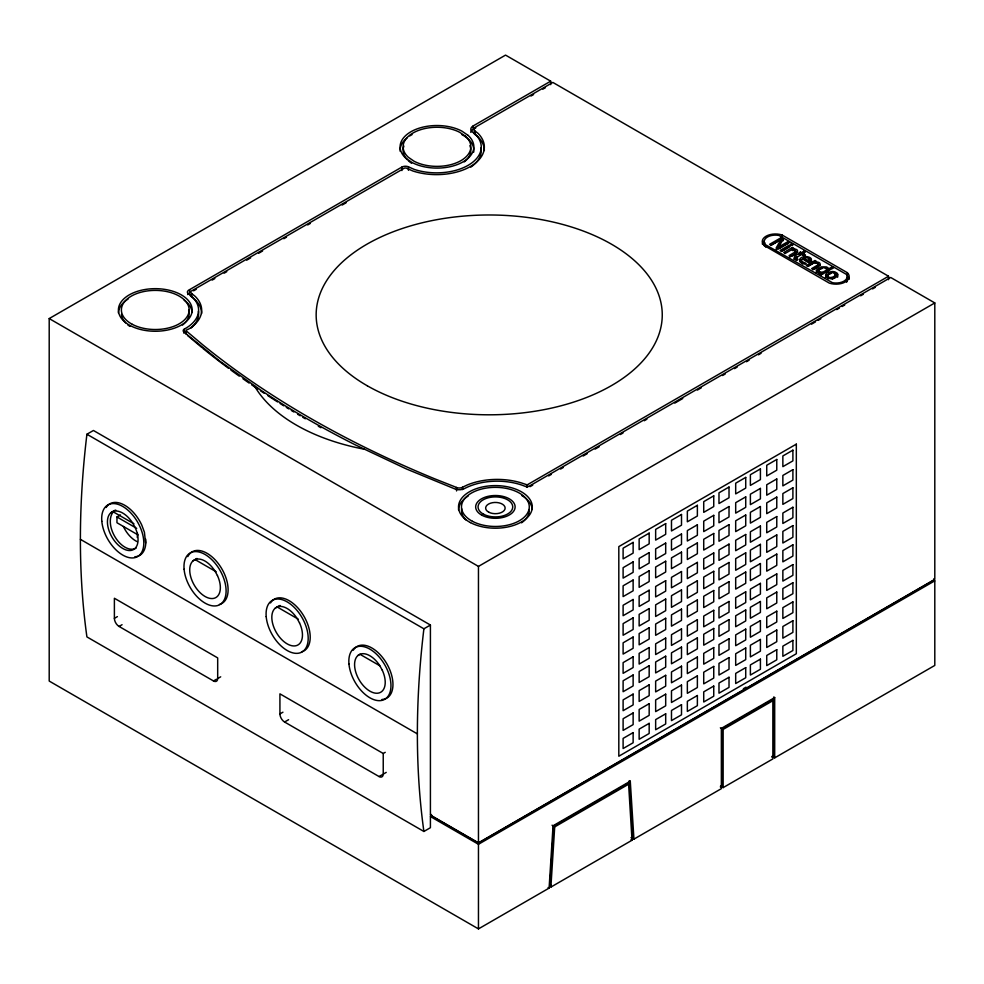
<?xml version="1.0" encoding="UTF-8"?>
<svg xmlns="http://www.w3.org/2000/svg" width="984" height="984" viewBox="0 0 984 984"><rect width="100%" height="100%" fill="white"/><g stroke="black" fill="none" stroke-linecap="round" stroke-linejoin="round"><path stroke-width="1.48" d="M145.607 543.106L144.414 532.233L141.794 525.136A29.791 17.195 60 0 0 106.112 507.535M137.28 537.448L137.502 533.131M550.696 84.649L550.696 81.18L505.542 55.104L49.2 318.57L49.2 681.063L478.458 928.896L549.097 888.109L553.045 825.785L630.277 781.198L633.942 839.131L721.358 788.651L721.358 728.381L774.691 697.582L774.691 757.864L772.046 756.327M550.019 884.358L553.697 826.314L627.607 783.633L628.604 784.223L632.023 840.238L551.028 887.002L550.019 886.424L550.019 884.358L551.028 884.936L551.028 887.002M551.028 884.936L554.705 826.892L628.604 784.223M801.529 261.928L802.723 264.056M837.544 277.242L837.741 276.59A4.834 2.792 0 0 0 836.88 274.807L835.219 273.835A4.895 2.829 0 0 0 834.247 273.54M776.118 249.924L780.976 241.215L781.136 237.661L783.313 238.928L783.313 240.723L781.136 239.469L770.853 245.41M781.136 237.661L769.562 244.34L771.001 245.176L780.976 239.407L776.118 248.116L777.84 249.112L789.414 242.433L787.975 241.609L787.975 243.417L778.811 248.706L778.811 246.898L783.313 238.928M809.561 261.928L809.451 260.317M799.561 261.596L801.591 259.678L804.912 258.485M793.94 259.186L805.306 252.076L803.842 251.227L801.345 252.667L800.361 252.101L799.156 252.802L800.14 253.368L800.14 255.176L799.156 254.61L800.361 253.909L801.345 254.475L801.345 252.667M819.131 271.35L818.504 272.137A2.263 1.304 0 0 0 818.811 273.195M114.242 510.794C109.814 515.038 109.704 521.766 111.02 527.375A21.673 12.964 61.9 0 0 136.161 548.039M827.888 276.467L827.286 277.746L828.233 278.841M796.474 259.001L795.921 259.727L796.671 260.514M186.456 333.773C186.382 336.466 185.041 328.422 188.301 329.296A47.576 27.466 0 0 0 195.238 296.418L191.044 293.023A2.263 1.304 0 0 1 191.13 291.202L404.227 168.239A1.931 1.119 0 0 1 406.404 168.166L412.702 170.933A47.749 27.564 0 0 0 470.352 166.554A47.749 27.564 0 0 0 477.941 133.27L474.546 130.688A4.981 2.878 0 0 1 474.915 127.44L552.848 82.422L888.54 276.233L888.54 279.702M808.676 262.605L808.676 260.797C812.366 258.435 805.822 256.406 804.088 258.14L804.088 259.948M888.54 276.233L527.203 484.854L521.422 482.935A51.119 29.52 0 0 0 467.277 484.977L461.963 487.498A4.502 2.595 0 0 1 457.093 487.67L434.854 478.876A983.348 567.731 0 0 1 203.012 345.027L186.505 331.128M797.471 256.59C792.858 258.017 800.582 259.173 796.892 260.034C790.595 258.841 796.609 253.761 800.14 253.368M774.691 757.864L934.8 665.43L934.8 580.818L933.791 580.24L478.458 843.128L431.423 815.97L430.414 816.548L430.414 827.704L423.895 831.468L86.912 636.906A839.955 484.952 -60 0 1 86.912 434.239L93.431 430.475L430.414 625.037L430.414 815.084L478.458 842.821L934.8 579.355L934.8 302.937L890.692 277.476L529.626 485.924A3.358 1.943 0 0 1 525.05 486.305A48.068 27.749 0 0 0 464.448 488.593A7.552 4.354 0 0 1 454.854 488.925L406.478 468.999L355.31 444.866A986.399 569.49 0 0 1 261.916 390.943L220.121 361.399L183.947 332.088A4.268 2.46 0 0 1 184.586 328.865L186.099 328.078A44.526 25.707 0 0 0 189.395 294.548A5.326 3.075 0 0 1 189.629 289.628L401.89 167.083A4.994 2.878 0 0 1 408.458 166.837L414.239 169.396A44.674 25.793 0 0 0 468.175 165.3A44.674 25.793 0 0 0 475.272 134.156L472.468 132.053A8.044 4.637 0 0 1 473.156 125.94L550.696 81.18M193.614 290.809L196.271 289.284M212.187 280.083L214.844 278.558M224.131 273.195L226.775 271.658M246.677 260.17L250.662 257.87M258.62 253.282L262.593 250.982M283.822 238.731L286.479 237.193M307.697 224.942L310.354 223.405M342.198 205.029L346.171 202.729M470.819 132.397A8.044 4.637 0 0 1 473.156 129.421L475.789 127.895M530.979 96.026L533.611 94.513M542.811 89.2L545.431 87.687M110.835 512.762L112.84 511.606A21.673 12.509 60 0 1 115.743 510.093M138.018 534.902L116.961 522.738L116.961 516.957L120.478 514.927M193.135 560.782L195.139 559.613A21.673 12.509 60 0 1 196.997 558.469M216.505 679.231L213.503 680.965L119.052 626.439A6.605 3.813 60 0 1 114.39 618.358L117.391 616.624M119.052 626.439L122.065 624.705M778.811 246.898L787.975 241.609M788.774 245.41L780.103 250.416L781.567 251.264L790.238 246.258L788.774 245.41L788.774 247.218L781.345 251.51M791.64 243.638L790.127 244.512L791.788 245.471L793.313 244.598L791.64 243.638L791.64 245.447M784.949 253.589L792.378 249.296L793.842 250.145L792.883 250.699L792.883 248.891L793.842 248.337L792.378 247.488L783.707 252.507L785.171 253.343M789.07 257.402L795.06 253.872L795.404 252.421M814.949 260.526L806.277 265.532L807.729 266.381L814.211 262.63L816.105 262.851A3.518 2.03 0 0 1 817.962 263.638L817.63 265.102L811.628 268.632L813.091 269.468C818.922 268.386 824.309 261.892 815.453 261.916L816.413 261.363L814.949 260.526L814.949 262.322L808.75 265.901M812.87 269.714L818.221 265.729M820.361 275.471L820.361 273.663L821.246 273.158L821.246 274.966M822.476 272.445L827.482 269.555C825.391 266.32 820.447 267.66 818.504 270.329A2.263 1.304 0 0 0 818.811 271.387L822.476 272.445L822.476 274.253L821.554 274.179M825.404 268.46L826.326 268.718A5.572 3.223 0 0 1 828.688 270.661L828.688 268.866L832.452 266.689L833.915 267.537L821.824 274.511L820.361 273.663M275.225 608.173L277.23 607.005A21.673 12.509 60 0 1 280.132 605.504M530.068 486.662L532.725 485.124M548.666 475.924L551.311 474.399M560.609 469.036L563.266 467.498M583.18 455.998L587.165 453.698M595.123 449.098L599.108 446.798M620.351 434.534L623.007 433.009M644.249 420.746L646.906 419.209M674.79 403.108L682.748 398.508M697.361 390.082L701.334 387.782M722.576 375.519L725.233 373.981M734.531 368.619L737.188 367.081M746.475 361.718L749.131 360.181M758.43 354.818L761.087 353.293M811.529 324.166L815.515 321.866M818.171 320.329L820.828 318.791M836.757 309.591L839.413 308.066M842.07 306.528L844.727 305.003M860.656 295.803L863.312 294.265M872.599 288.902L875.256 287.365M213.503 680.965A5.916 3.419 60 0 0 217.685 678.554L220.699 676.82M49.2 318.57L478.458 566.403L934.8 302.937M357.992 655.467L359.996 654.311L379.75 665.713M86.912 434.239L423.895 628.801L430.414 625.037M382.05 774.802L379.037 776.536L284.585 722.01A6.605 3.813 60 0 1 279.923 713.929L282.937 712.195M284.585 722.01L288.607 719.698M279.923 713.929L279.923 693.843L383.231 753.486L385.236 752.317M379.037 776.536A5.916 3.419 60 0 0 383.231 774.125L386.232 772.391M430.414 815.084L431.423 814.506L431.423 815.97M743.412 688.702L746.069 687.164M430.414 816.548L478.458 844.284L934.8 580.818M720.362 786.917L722.145 785.884L722.145 728.836L771.911 700.104L772.907 700.682L772.907 758.898L723.142 787.618L720.509 786.105M722.145 728.836L723.142 729.415L772.907 700.682M771.911 757.151L773.695 756.13L773.695 697.004L774.691 697.582M633.942 839.131L632.933 838.553L631.015 839.659L632.023 840.238M183.664 333.035A4.268 2.46 0 0 1 184.586 332.346L186.099 331.547M832.292 279.038L835.797 276.479A2.78 1.599 0 0 0 835.354 275.335L834.875 275.003M830.976 273.454L826.72 275.299L825.379 277.845M822.23 268.423L818.823 269.653L816.351 272.101A3.936 2.276 0 0 0 816.511 273.183M821.246 273.158L816.917 271.879A3.936 2.276 0 0 1 816.351 270.293L821.086 266.873L826.326 266.91A5.572 3.223 0 0 1 828.688 268.866M792.883 248.891C801.751 248.854 796.351 255.36 790.521 256.443L789.07 255.594L795.06 252.064L795.404 250.612A3.518 2.03 0 0 0 793.534 249.825L791.64 249.604M795.06 250.932L797.655 252.31M817.63 263.958L820.213 265.336M820.681 274.032L819.266 273.515M808.294 258.571L810.939 259.801L811.788 261.338M847.335 272.679A13.173 7.601 0 0 1 845.33 281.941A13.173 7.601 0 0 1 829.291 283.109L764.101 245.471A13.173 7.601 0 0 1 766.106 236.197A13.173 7.601 0 0 1 782.145 235.041L847.335 272.679L847.335 276.16A13.173 7.601 0 0 1 849.13 279.308M801.591 254.216L804.285 255.766L805.502 255.065L802.809 253.515L802.809 255.323M814.949 262.322L816.413 263.171M804.088 258.14L808.676 260.797M805.244 260.612L807.532 261.941M765.712 244.819L832.525 282.728A11.218 6.482 0 0 0 843.952 281.153A11.218 6.482 0 0 0 846.683 274.548L778.91 235.422A11.218 6.482 0 0 0 767.483 236.996A11.218 6.482 0 0 0 764.752 243.589L765.712 247.132M720.362 727.803L721.358 728.381M630.277 781.198L629.268 780.62L632.933 838.553M112.84 511.606L133.922 523.771M195.139 559.613L216.209 571.79M277.23 607.005L298.312 619.182M116.961 516.957L136.702 528.359M631.015 837.593L632.023 838.171M80.38 539.33L417.376 733.892M552.049 825.207L553.045 825.785M553.697 826.314L554.705 826.892M548.088 887.531L549.097 888.109M187.612 335.532L201.905 347.573M826.867 270.588L827.482 271.363L827.482 269.555M933.791 578.777L933.791 580.24M832.452 266.689L832.452 268.497M803.842 251.227L803.842 253.036M800.361 252.101L800.361 253.909M792.378 247.488L792.378 249.296M782.145 235.041L782.145 237.353M723.142 729.415L723.142 787.618M527.412 484.718L527.412 487.031M526.661 484.817L526.661 487.129M478.458 566.403L478.458 843.128M478.458 844.284L478.458 928.896M473.156 125.94L473.156 129.421M462.505 487.24L462.505 489.552M456.539 487.461L456.539 490.942M408.458 166.837L408.458 170.306M401.89 167.083L401.89 170.564M383.231 753.486L383.231 774.125M217.685 678.554L217.685 657.902L114.39 598.26L114.39 618.358M191.72 293.392L191.72 296.873L195.238 299.899A47.576 27.466 0 0 1 201.658 313.465M189.629 289.628L189.629 293.109A5.326 3.075 0 0 0 187.686 294.597M184.586 328.865L184.586 332.346M423.895 831.468A839.955 484.952 -60 0 1 423.895 628.801M400.131 151.216A36.875 21.291 0 0 1 407.339 137.625M409.787 135.903A36.875 21.291 0 0 1 412.062 134.599M461.89 134.587A36.875 21.291 0 0 1 473.71 152.151M469.885 145.632A33.886 19.557 0 0 1 464.214 161.93M411.607 163.246A33.886 19.557 0 0 1 408.397 160.798M407.278 159.703A33.886 19.557 0 0 1 403.895 146.05M118.412 312.974A36.875 21.291 0 0 1 128.092 299.05M184.143 300.182A36.875 21.291 0 0 1 192.126 312.506M188.645 310.034A33.886 19.557 0 0 1 182.507 325.064M129.913 326.393A33.886 19.557 0 0 1 127.686 324.781M125.583 322.838A33.886 19.557 0 0 1 121.438 314.277M458.519 509.921A36.875 21.291 0 0 1 468.199 495.998M521.692 495.456A36.875 21.291 0 0 1 532.233 509.454M529.244 509.527A33.886 19.557 0 0 1 521.52 522.836M465.69 519.798A33.886 19.557 0 0 1 461.644 508.679M364.178 449.196A172.569 99.63 0 0 1 254.413 385.826M320.944 427.708A983.348 567.731 0 0 1 318.312 426.232M305.323 418.79A983.348 567.731 0 0 1 302.764 417.29M300.206 415.777A983.348 567.731 0 0 1 297.648 414.264M293.847 411.976A983.348 567.731 0 0 1 291.325 410.451M288.804 408.913A983.348 567.731 0 0 1 286.307 407.376M283.81 405.826A983.348 567.731 0 0 1 280.083 403.502M277.611 401.939A983.348 567.731 0 0 1 267.832 395.642M264.204 393.268A983.348 567.731 0 0 1 260.391 390.734M257.87 389.037A983.348 567.731 0 0 1 251.597 384.769M249.112 383.059A983.348 567.731 0 0 1 242.95 378.742M239.284 376.134A983.348 567.731 0 0 1 230.834 370.009M228.448 368.237A983.348 567.731 0 0 1 203.012 348.496M191.044 296.504A2.263 1.304 0 0 1 191.13 294.671M484.337 150.527A47.749 27.564 0 0 0 477.941 136.751L474.94 134.488L474.94 131.02A4.981 2.878 0 0 0 473.931 133.197M474.546 134.168A4.981 2.878 0 0 1 474.276 133.861M481.016 147.846A44.674 25.793 0 0 1 470.795 167.12M198.411 311.264A44.526 25.707 0 0 1 190.933 328.115M145.706 539.146A29.791 17.195 60 0 1 134.808 556.784M762.342 244.106A13.173 7.601 0 0 1 764.285 240.982M764.248 245.668A11.218 6.482 0 0 1 764.851 242.863M846.683 278.029A11.218 6.482 0 0 1 846.584 282.236M353.256 650.239A29.791 17.195 60 0 1 386.687 663.536A29.791 17.195 60 0 1 381.964 699.489M270.502 602.946A29.791 17.195 60 0 1 302.924 614.569A29.791 17.195 60 0 1 301.534 651.839M187.796 556.624A29.791 17.195 60 0 1 220.293 566.366A29.791 17.195 60 0 1 219.432 604.447M137.391 541.754A21.673 12.509 60 0 1 123.394 526.489M827.31 275.532C828.307 279.21 834.481 277.328 835.797 274.684A2.78 1.599 0 0 0 835.354 273.54L834.284 272.912A2.792 1.611 0 0 0 832.292 272.654L829.168 273.749L827.31 275.532M799.561 259.788L800.558 262.384L805.158 264.278C809.82 262.999 797.003 262.101 802.969 258.792L808.983 262.261C817.36 257.402 801.554 253.663 799.561 259.788M837.741 274.782C833.35 284.351 816.462 273.958 832.107 271.535A4.895 2.829 0 0 1 835.219 272.039L836.892 272.998A4.834 2.792 0 0 1 837.741 274.782M796.327 444.128L618.813 546.612L618.813 756.229L796.327 653.745L796.327 444.128M633.13 542.393L623.106 548.186L623.106 558.887L633.13 553.106L633.13 542.393M649.169 533.131L639.145 538.924L639.145 549.638L649.169 543.844L649.169 533.131M665.688 523.599L655.651 529.392L655.651 540.105L665.688 534.312L665.688 523.599M681.506 514.472L671.482 520.253L671.482 530.966L681.506 525.173L681.506 514.472M697.373 505.309L687.349 511.102L687.349 521.803L697.373 516.01L697.373 505.309M713.744 495.85L703.72 501.643L703.72 512.356L713.744 506.563L713.744 495.85M729.021 487.043L718.984 492.824L718.984 503.537L729.021 497.744L729.021 487.043M745.724 477.4L735.688 483.181L735.688 493.894L745.724 488.101L745.724 477.4M760.411 468.913L750.386 474.706L750.386 485.407L760.411 479.614L760.411 468.913M776.77 459.466L766.733 465.26L766.733 475.973L776.77 470.18L776.77 459.466M792.895 450.155L782.858 455.949L782.858 466.662L792.895 460.869L792.895 450.155M633.13 561.889L623.106 567.682L623.106 578.125L633.13 572.331L633.13 561.889M649.169 552.627L639.145 558.42L639.145 568.863L649.169 563.069L649.169 552.627M665.688 543.094L655.651 548.888L655.651 559.33L665.688 553.537L665.688 543.094M681.506 533.968L671.482 539.749L671.482 550.191L681.506 544.398L681.506 533.968M697.373 524.804L687.349 530.597L687.349 541.028L697.373 535.247L697.373 524.804M713.744 515.345L703.72 521.139L703.72 531.581L713.744 525.788L713.744 515.345M729.021 506.539L718.984 512.32L718.984 522.762L729.021 516.969L729.021 506.539M745.724 496.895L735.688 502.676L735.688 513.119L745.724 507.326L745.724 496.895M760.411 488.408L750.386 494.202L750.386 504.632L760.411 498.851L760.411 488.408M776.77 478.962L766.733 484.755L766.733 495.198L776.77 489.405L776.77 478.962M792.895 469.651L782.858 475.444L782.858 485.887L792.895 480.094L792.895 469.651M633.13 580.019L623.106 585.812L623.106 596.599L633.13 590.806L633.13 580.019M649.169 570.757L639.145 576.55L639.145 587.337L649.169 581.544L649.169 570.757M665.688 561.224L655.651 567.018L655.651 577.805L665.688 572.011L665.688 561.224M681.506 552.086L671.482 557.879L671.482 568.666L681.506 562.873L681.506 552.086M697.373 542.934L687.349 548.715L687.349 559.515L697.373 553.721L697.373 542.934M713.744 533.476L703.72 539.269L703.72 550.056L713.744 544.263L713.744 533.476M729.021 524.657L718.984 530.45L718.984 541.237L729.021 535.444L729.021 524.657M745.724 515.013L735.688 520.807L735.688 531.594L745.724 525.8L745.724 515.013M760.411 506.539L750.386 512.32L750.386 523.119L760.411 517.326L760.411 506.539M776.77 497.092L766.733 502.886L766.733 513.673L776.77 507.879L776.77 497.092M792.895 487.781L782.858 493.574L782.858 504.362L792.895 498.568L792.895 487.781M633.13 599.477L623.106 605.271L623.106 615.701L633.13 609.908L633.13 599.477M649.169 590.228L639.145 596.009L639.145 606.439L649.169 600.658L649.169 590.228M665.688 580.695L655.651 586.476L655.651 596.907L665.688 591.126L665.688 580.695M681.506 571.556L671.482 577.35L671.482 587.78L681.506 581.987L681.506 571.556M697.373 562.393L687.349 568.186L687.349 578.617L697.373 572.823L697.373 562.393M713.744 552.947L703.72 558.74L703.72 569.17L713.744 563.377L713.744 552.947M729.021 544.127L718.984 549.921L718.984 560.351L729.021 554.558L729.021 544.127M745.724 534.484L735.688 540.278L735.688 550.708L745.724 544.915L745.724 534.484M760.411 525.997L750.386 531.791L750.386 542.221L760.411 536.428L760.411 525.997M776.77 516.563L766.733 522.344L766.733 532.774L776.77 526.993L776.77 516.563M792.895 507.252L782.858 513.033L782.858 523.463L792.895 517.682L792.895 507.252M633.13 617.841L623.106 623.635L623.106 635.246L633.13 629.465L633.13 617.841M649.169 608.579L639.145 614.373L639.145 625.984L649.169 620.203L649.169 608.579M665.688 599.047L655.651 604.84L655.651 616.464L665.688 610.67L665.688 599.047M681.506 589.92L671.482 595.701L671.482 607.325L681.506 601.532L681.506 589.92M697.373 580.757L687.349 586.55L687.349 598.161L697.373 592.368L697.373 580.757M713.744 571.31L703.72 577.091L703.72 588.715L713.744 582.922L713.744 571.31M729.021 562.491L718.984 568.272L718.984 579.896L729.021 574.102L729.021 562.491M745.724 552.848L735.688 558.629L735.688 570.253L745.724 564.459L745.724 552.848M760.411 544.361L750.386 550.154L750.386 561.766L760.411 555.972L760.411 544.361M776.77 534.915L766.733 540.708L766.733 552.319L776.77 546.538L776.77 534.915M792.895 525.604L782.858 531.397L782.858 543.02L792.895 537.227L792.895 525.604M633.13 637.029L623.106 642.823L623.106 654.089L633.13 648.296L633.13 637.029M649.169 627.767L639.145 633.561L639.145 644.827L649.169 639.034L649.169 627.767M665.688 618.247L655.651 624.028L655.651 635.295L665.688 629.502L665.688 618.247M681.506 609.108L671.482 614.902L671.482 626.156L681.506 620.375L681.506 609.108M697.373 599.945L687.349 605.738L687.349 617.005L697.373 611.212L697.373 599.945M713.744 590.498L703.72 596.279L703.72 607.546L713.744 601.753L713.744 590.498M729.021 581.679L718.984 587.473L718.984 598.727L729.021 592.946L729.021 581.679M745.724 572.036L735.688 577.829L735.688 589.084L745.724 583.303L745.724 572.036M760.411 563.549L750.386 569.342L750.386 580.609L760.411 574.816L760.411 563.549M776.77 554.103L766.733 559.896L766.733 571.163L776.77 565.37L776.77 554.103M792.895 544.804L782.858 550.585L782.858 561.852L792.895 556.058L792.895 544.804M633.13 656.832L623.106 662.626L623.106 673.327L633.13 667.546L633.13 656.832M649.169 647.57L639.145 653.364L639.145 664.077L649.169 658.284L649.169 647.57M665.688 638.05L655.651 643.831L655.651 654.544L665.688 648.751L665.688 638.05M681.506 628.911L671.482 634.705L671.482 645.406L681.506 639.612L681.506 628.911M697.373 619.748L687.349 625.541L687.349 636.242L697.373 630.449L697.373 619.748M713.744 610.301L703.72 616.082L703.72 626.796L713.744 621.002L713.744 610.301M729.021 601.482L718.984 607.276L718.984 617.977L729.021 612.183L729.021 601.482M745.724 591.839L735.688 597.632L735.688 608.333L745.724 602.54L745.724 591.839M760.411 583.352L750.386 589.145L750.386 599.846L760.411 594.053L760.411 583.352M776.77 573.918L766.733 579.699L766.733 590.412L776.77 584.619L776.77 573.918M792.895 564.607L782.858 570.388L782.858 581.101L792.895 575.308L792.895 564.607M633.13 674.987L623.106 680.768L623.106 691.715L633.13 685.922L633.13 674.987M649.169 665.725L639.145 671.519L639.145 682.453L649.169 676.66L649.169 665.725M665.688 656.193L655.651 661.986L655.651 672.921L665.688 667.14L665.688 656.193M681.506 647.054L671.482 652.847L671.482 663.794L681.506 658.001L681.506 647.054M697.373 637.89L687.349 643.684L687.349 654.631L697.373 648.837L697.373 637.89M713.744 628.444L703.72 634.237L703.72 645.172L713.744 639.391L713.744 628.444M729.021 619.625L718.984 625.418L718.984 636.365L729.021 630.572L729.021 619.625M745.724 609.982L735.688 615.775L735.688 626.722L745.724 620.929L745.724 609.982M760.411 601.495L750.386 607.288L750.386 618.235L760.411 612.442L760.411 601.495M776.77 592.061L766.733 597.854L766.733 608.788L776.77 602.995L776.77 592.061M792.895 582.749L782.858 588.543L782.858 599.477L792.895 593.696L792.895 582.749M633.13 694.101L623.106 699.895L623.106 710.694L633.13 704.901L633.13 694.101M649.169 684.852L639.145 690.633L639.145 701.432L649.169 695.639L649.169 684.852M665.688 675.319L655.651 681.1L655.651 691.9L665.688 686.119L665.688 675.319M681.506 666.18L671.482 671.974L671.482 682.761L681.506 676.98L681.506 666.18M697.373 657.017L687.349 662.81L687.349 673.609L697.373 667.816L697.373 657.017M713.744 647.57L703.72 653.364L703.72 664.151L713.744 658.37L713.744 647.57M729.021 638.751L718.984 644.545L718.984 655.344L729.021 649.551L729.021 638.751M745.724 629.108L735.688 634.901L735.688 645.701L745.724 639.908L745.724 629.108M760.411 620.621L750.386 626.414L750.386 637.214L760.411 631.421L760.411 620.621M776.77 611.187L766.733 616.968L766.733 627.767L776.77 621.974L776.77 611.187M792.895 601.876L782.858 607.657L782.858 618.456L792.895 612.675L792.895 601.876M633.13 712.957L623.106 718.738L623.106 730.411L633.13 724.618L633.13 712.957M649.169 703.695L639.145 709.489L639.145 721.149L649.169 715.356L649.169 703.695M665.688 694.163L655.651 699.956L655.651 711.616L665.688 705.823L665.688 694.163M681.506 685.024L671.482 690.817L671.482 702.478L681.506 696.684L681.506 685.024M697.373 675.873L687.349 681.654L687.349 693.326L697.373 687.533L697.373 675.873M713.744 666.414L703.72 672.207L703.72 683.868L713.744 678.074L713.744 666.414M729.021 657.595L718.984 663.388L718.984 675.049L729.021 669.255L729.021 657.595M745.724 647.952L735.688 653.745L735.688 665.405L745.724 659.612L745.724 647.952M760.411 639.465L750.386 645.258L750.386 656.931L760.411 651.137L760.411 639.465M776.77 630.031L766.733 635.824L766.733 647.484L776.77 641.691L776.77 630.031M792.895 620.719L782.858 626.513L782.858 638.173L792.895 632.38L792.895 620.719M633.13 732.613L623.106 738.406L623.106 748.541L633.13 742.748L633.13 732.613M649.169 723.351L639.145 729.144L639.145 739.279L649.169 733.486L649.169 723.351M665.688 713.818L655.651 719.611L655.651 729.747L665.688 723.953L665.688 713.818M681.506 704.692L671.482 710.473L671.482 720.608L681.506 714.814L681.506 704.692M697.373 695.528L687.349 701.321L687.349 711.444L697.373 705.663L697.373 695.528M713.744 686.082L703.72 691.863L703.72 701.998L713.744 696.205L713.744 686.082M729.021 677.263L718.984 683.044L718.984 693.179L729.021 687.385L729.021 677.263M745.724 667.619L735.688 673.4L735.688 683.536L745.724 677.742L745.724 667.619M760.411 659.132L750.386 664.926L750.386 675.049L760.411 669.268L760.411 659.132M776.77 649.686L766.733 655.479L766.733 665.614L776.77 659.821L776.77 649.686M792.895 640.375L782.858 646.168L782.858 656.303L792.895 650.51L792.895 640.375M468.077 135.374L461.89 131.118A36.875 21.291 0 0 0 413.28 130.503A36.875 21.291 0 0 0 405.875 158.252L412.062 162.508A36.875 21.291 0 0 0 460.684 163.123A36.875 21.291 0 0 0 468.077 135.374M465.555 136.309L459.872 132.397A33.886 19.557 0 0 0 415.199 131.831A33.886 19.557 0 0 0 408.397 157.317L414.092 161.241A33.886 19.557 0 0 0 458.753 161.794A33.886 19.557 0 0 0 465.555 136.309M382.296 670.227L379.541 665.282A21.673 12.509 60 0 0 355.027 660.621A21.673 12.509 60 0 0 372.825 692.527A21.673 12.509 60 0 0 382.296 670.227M299.53 622.921L296.774 617.989A21.673 12.509 60 0 0 272.273 613.315A21.673 12.509 60 0 0 290.071 645.233A21.673 12.509 60 0 0 299.53 622.921M217.427 575.529L214.672 570.597A21.673 12.509 60 0 0 190.17 565.923A21.673 12.509 60 0 0 207.968 597.841A21.673 12.509 60 0 0 217.427 575.529M135.14 527.522L132.385 522.578A21.673 12.509 60 0 0 107.883 517.904A21.673 12.509 60 0 0 125.681 549.822A21.673 12.509 60 0 0 135.14 527.522M130.368 325.655A36.875 21.291 0 0 0 191.29 314.56A36.875 21.291 0 0 0 144.193 289.653A36.875 21.291 0 0 0 130.368 325.655M132.385 324.376A33.886 19.557 0 0 0 188.362 314.191A33.886 19.557 0 0 0 145.091 291.301A33.886 19.557 0 0 0 132.385 324.376M470.475 522.602A36.875 21.291 0 0 0 531.397 511.52A36.875 21.291 0 0 0 484.3 486.6A36.875 21.291 0 0 0 470.475 522.602M472.492 521.336A33.886 19.557 0 0 0 528.469 511.139A33.886 19.557 0 0 0 485.21 488.248A33.886 19.557 0 0 0 472.492 521.336M482.062 515.308A19.729 11.39 0 0 0 514.657 509.38A19.729 11.39 0 0 0 489.454 496.047A19.729 11.39 0 0 0 482.062 515.308M483.673 514.288A17.343 10.012 0 0 0 512.32 509.072A17.343 10.012 0 0 0 490.18 497.363A17.343 10.012 0 0 0 483.673 514.288M488.802 512.221A9.754 5.633 0 0 0 504.903 509.281A9.754 5.633 0 0 0 492.455 502.701A9.754 5.633 0 0 0 488.802 512.221M367.352 385.826A173.036 99.901 0 0 0 656.537 340.353A173.036 99.901 0 0 0 443.747 218.497A173.036 99.901 0 0 0 367.352 385.826M348.951 663.929A29.791 17.195 60 0 0 382.284 700.301A29.791 17.195 60 0 0 378.459 656.193A29.791 17.195 60 0 0 348.951 663.929M266.197 616.636A29.791 17.195 60 0 0 299.53 652.995A29.791 17.195 60 0 0 295.692 608.899A29.791 17.195 60 0 0 266.197 616.636M184.094 569.244A29.791 17.195 60 0 0 217.427 605.603A29.791 17.195 60 0 0 213.602 561.507A29.791 17.195 60 0 0 184.094 569.244M101.807 521.225A29.791 17.195 60 0 0 135.14 557.584A29.791 17.195 60 0 0 131.315 513.488A29.791 17.195 60 0 0 101.807 521.225"/></g></svg>
